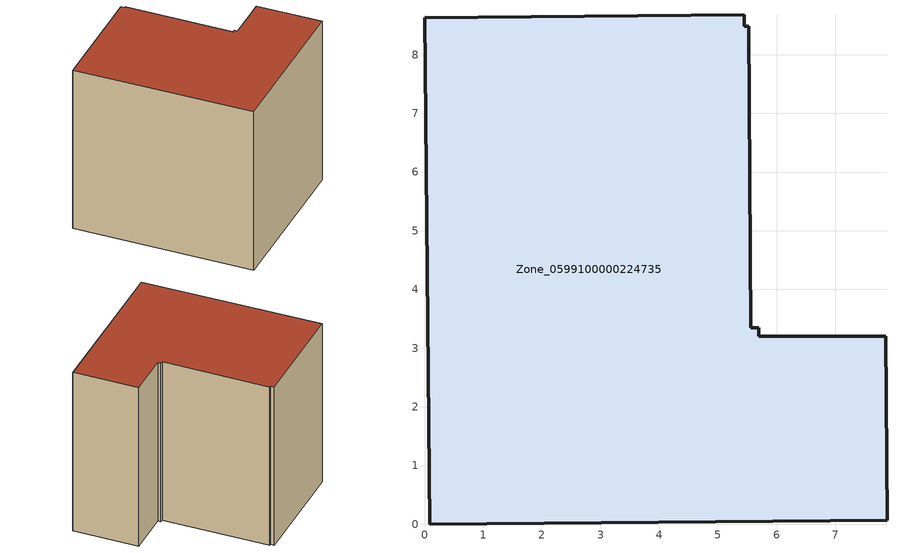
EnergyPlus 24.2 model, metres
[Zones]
Zone_0599100000224735
 floor ground (C_G): 5.56,3.35 5.69,3.35 5.69,3.2 7.86,3.21 7.88,0.07 0.09,0 0,8.63 5.45,8.68 5.45,8.49 5.52,8.48 z0
 wall outside (C_F): 0.09,0 7.88,0.07 7.86,3.21 5.69,3.2 5.69,3.35 5.56,3.35 5.52,8.48 5.45,8.49 5.45,8.68 0,8.63 0.09,0 z0:8.37
 roof outside (C_R): 5.69,3.35 5.56,3.35 5.52,8.48 5.45,8.49 5.45,8.68 0,8.63 0.09,0 7.88,0.07 7.86,3.21 5.69,3.2 z8.37
[BUILDING]
Pand.0599100000224735: North Axis=0; Terrain=City; Loads Convergence Tolerance Value=0.04; Temperature Convergence Tolerance Value=0.4; Solar Distribution=FullExterior; Maximum Number of Warmup Days=25; Minimum Number of Warmup Days=1
[Site:Location]
Rotterdam.The.Hague.AP_ZH_NLD Design_Conditions: Latitude=51.96; Longitude=4.45; Time Zone=1; Elevation=-4.5
[SITE:GROUNDTEMPERATURE:BUILDINGSURFACE]
18, 18, 18, 18, 18, 18, 18, 18, 18, 18, 18, 18
[MATERIAL] Thermal Absorptance=0.9; Solar Absorptance=0.7; Visible Absorptance=0.7
Name | Roughness | Thickness | Conductivity | Density | Specific Heat
G.TC.1975-1991 | MediumSmooth | 0.15 | 0.288461 | 540 | 1210
F.TC.1975-1991 | Rough | 0.3 | 0.230769 | 1920 | 840
R.TC.1975-1991 | MediumRough | 0.2 | 0.153846 | 1500 | 1000
[CONSTRUCTION]
C_G: G.TC.1975-1991
C_F: F.TC.1975-1991
C_R: R.TC.1975-1991
[ZONE]
Zone_0599100000224735: Type=1; Multiplier=1; Ceiling Height=Autocalculate; Volume=Autocalculate; Floor Area=autocalculate; Part of Total Floor Area=Yes
[ZONEINFILTRATION:DESIGNFLOWRATE]
Infil_Zone_0599100000224735: Zone or ZoneList or Space or SpaceList=Zone_0599100000224735; Schedule=AlwaysOn; Design Flow Rate Calculation Method=Flow/Area; Flow Rate per Floor Area=0.003; Constant Term Coefficient=1; Temperature Term Coefficient=0; Velocity Term Coefficient=0; Velocity Squared Term Coefficient=0
[HVACTEMPLATE:ZONE:IDEALLOADSAIRSYSTEM]
Zone_0599100000224735: Maximum Heating Supply Air Temperature=50; Minimum Cooling Supply Air Temperature=13; Maximum Heating Supply Air Humidity Ratio=0.0156; Minimum Cooling Supply Air Humidity Ratio=0.0077; Heating Limit=NoLimit; Cooling Limit=NoLimit; Dehumidification Control Type=ConstantSensibleHeatRatio; Cooling Sensible Heat Ratio=0.7; Dehumidification Setpoint=60; Humidification Control Type=None; Humidification Setpoint=30; Outdoor Air Method=None; Outdoor Air Flow Rate per Person=0.00944; Outdoor Air Flow Rate per Zone Floor Area=0; Outdoor Air Flow Rate per Zone=0; Demand Controlled Ventilation Type=None; Outdoor Air Economizer Type=NoEconomizer; Heat Recovery Type=None; Sensible Heat Recovery Effectiveness=0.7; Latent Heat Recovery Effectiveness=0.65
[ZONECONTROL:THERMOSTAT]
ThermostatControl_Zone_0599100000224735: Zone or ZoneList=Zone_0599100000224735; Control Type Schedule=DualSetpointControlType; Control 1=Thermostat_Zone_0599100000224735; Temperature Difference Between Cutout And Setpoint=0
[THERMOSTATSETPOINT:DUALSETPOINT]
Thermostat_Zone_0599100000224735: Heating Setpoint Temperature Schedule=HeatingSetpoint_Zone_0599100000224735; Cooling Setpoint Temperature Schedule=CoolingSetpoint_Zone_0599100000224735
[SCHEDULE:COMPACT]
HeatingSetpoint_Zone_0599100000224735: Through: 12/31, For: AllDays, Until: 24:00, 21
CoolingSetpoint_Zone_0599100000224735: Through: 12/31, For: AllDays, Until: 24:00, 24
DualSetpointControlType: Through: 12/31, For: AllDays, Until: 24:00, 4
AlwaysOn: Through: 12/31, For: AllDays, Until: 24:00, 1
